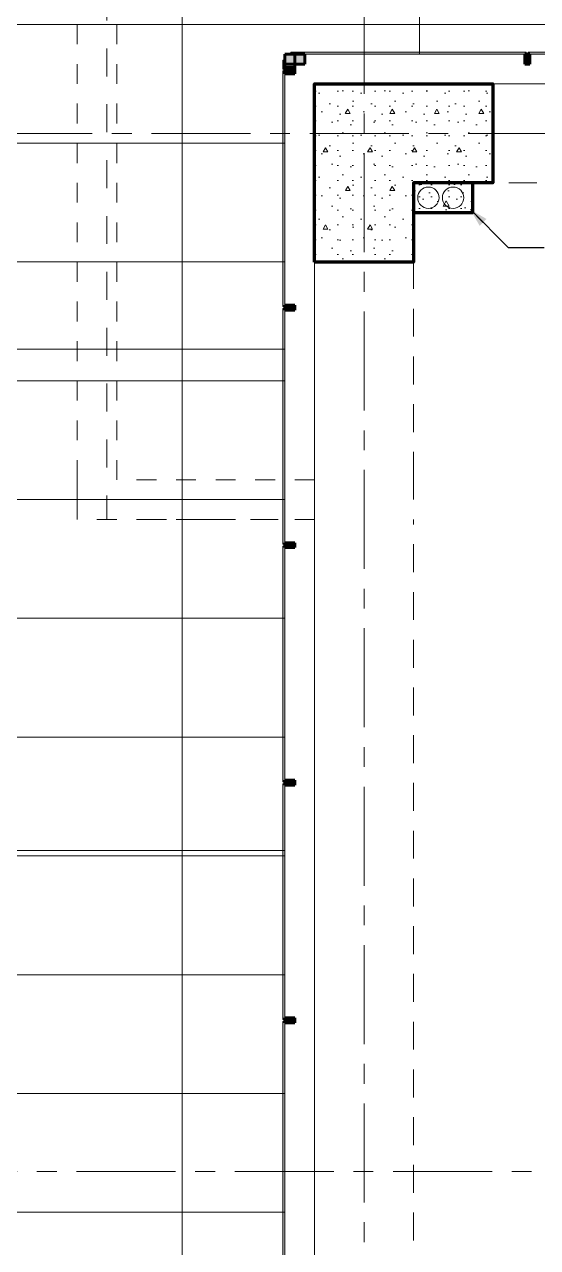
# Model space of a CAD drawing. Header units: inches. Extents: x -19 to 5698, y -728 to 92.
# Drawn here: x 7.6 to 10.2, y 34.02 to 40.2 of the extents above; entities that cross this region are included whole.
import ezdxf

# ---------------------------------------------------------------- set-up
doc = ezdxf.new("R2010")
doc.units = ezdxf.units.IN
doc.header["$MEASUREMENT"] = 0
doc.set_wipeout_variables(frame=1)
for name, pattern in [('Hidden Line', [0.195611, 0.141111, -0.0545]), ('Punto & Raya', [0.65, 0.5, -0.075, 0, -0.075]), ('Rayas', [0.282222, 0.141111, -0.141111]), ('super', [0.125, 0.075, -0.05]), ('Wipeout_Contour', [1, 0, -1])]:
    doc.linetypes.add(name, pattern=pattern)
doc.layers.get('0').update_dxf_attribs({"color": 61})
for name, color, linetype in [('02 _ ARQ _ ALB _ Ejes Generales', 251, 'Continuous'), ('02 _ ARQ _ ZON _ Espacio.3D', 7, 'Continuous'), ('08 _ STR _ EXT _ 06 Columnas', 7, 'Continuous'), ('08 _ STR _ EXT _ 07 Losa Aligerada', 7, 'Continuous'), ('08 _ STR _ EXT _ 09 Vigas', 251, 'Continuous'), ('Acabado - Muros', 7, 'Continuous'), ('Estructura - 03 LOSA', 7, 'Continuous'), ('Estructura - 04 MURO', 7, 'Continuous'), ('Estructura - Carga', 7, 'Continuous'), ('Marcador - Secciones', 7, 'Continuous'), ('MEP - HVAC', 7, 'Continuous'), ('Notas - Etiquetas', 7, 'Continuous')]:
    doc.layers.add(name, color=color, linetype=linetype)
doc.dimstyles.new('Estilo_Generado__8', dxfattribs={"dimtxt": 0.18, "dimasz": 0.0912, "dimexe": 0.18, "dimexo": 0.0625, "dimgap": 0, "dimtad": 0, "dimtih": 1, "dimtoh": 1, "dimdec": 4, "dimzin": 0, "dimdsep": 46, "dimcen": 0.09, "dimadec": 0, "dimazin": 0, "dimtfac": 1, "dimtdec": 4, "dimtmove": 0, "dimatfit": 3, "dimldrblk": 'ARROWHEAD_5', "dimfxl": 1, "dimtolj": 1, "dimtzin": 0, "dimarcsym": 0})

# ---------------------------------------------------------------- blocks, each defined once
blk = doc.blocks.new('ARROWHEAD_5')
at = {"linetype": 'Continuous', "lineweight": 0}
blk.add_hatch(color=0, dxfattribs=at).paths.add_polyline_path([(-1, 0.2679), (0, 0), (-1, -0.2679)])
at = {"color": 0, "linetype": 'Continuous', "lineweight": 0}
blk.add_line((0, 0), (-1, 0), dxfattribs=at)

msp = doc.modelspace()

# ---------------------------------------------------------------- hatches: boundary and pattern name
at = {"layer": 'Estructura - 03 LOSA', "linetype": 'Continuous', "lineweight": 13}
h = msp.add_hatch(dxfattribs=at)
h.set_pattern_fill('CEMENTO_PULIDO_Y_BRUÑADO_FA', color=251, style=0, pattern_type=2)
h.set_pattern_definition([(360, (3.7574, 18.3027), (0, 2.53199), []), (90, (3.7574, 18.3027), (-3.6, 0), [])])
h.paths.add_polyline_path([(2.17, 26.0501), (8.8212, 26.0501), (8.8218, 29.4531), (8.822, 30.7001), (8.2502, 30.7001), (8.25, 33.82), (9.07, 33.82), (9.07, 39.9), (23.57, 39.9), (51.57, 39.9), (51.57, 23.3822), (52.92, 23.3822), (52.92, 40.85), (9.07, 40.85), (2.17, 40.85)])
at = {"layer": 'Estructura - Carga', "linetype": 'Continuous', "lineweight": 13}
h = msp.add_hatch(dxfattribs=at)
h.set_pattern_fill('HORMIGÓN_ARMADO_0002', color=251, style=0, pattern_type=2)
h.set_pattern_definition([(0, (0, 0), (0, 0.3117692), [0.03, -0.15]), (0, (0.09, 0.1559), (0, 0.3117692), [0.03, -0.15]), (60, (0, 0), (-0.27, 0.1558846), [0.03, -0.15]), (60, (0.18, 0), (-0.27, 0.1558846), [0.03, -0.15]), (120, (0.03, 0), (0.27, 0.1558846), [0.03, -0.15]), (120, (0.21, 0), (0.27, 0.1558846), [0.03, -0.15]), (0, (0, 0.03), (0, 0.06), [0, -0.06, 0, -0.09]), (45, (0.03, 0.03), (-0.04242641, 0.04242641), [0, -0.045, 0, -0.075])])
h.paths.add_polyline_path([(9.57, 39.25), (9.87, 39.25), (9.87, 39.4), (9.57, 39.4)])

# ---------------------------------------------------------------- linework, layer by layer
at = {"layer": '02 _ ARQ _ ZON _ Espacio.3D', "color": 254, "linetype": 'Continuous', "lineweight": 0, "flags": 128}
msp.add_lwpolyline([(8.25, 30.9531), (9.57, 30.9531), (9.57, 30.2), (10.07, 30.2), (10.07, 29.75), (16.07, 29.75), (16.07, 31.0002), (16.52, 31.0002), (16.5199, 39), (16.0699, 39), (16.07, 39.9), (9.97, 39.9), (9.97, 39.4), (9.57, 39.4), (9.57, 39), (9.07, 39), (9.07, 33.82), (8.25, 33.82)], close=True, dxfattribs=at)
at = {"layer": '08 _ STR _ EXT _ 07 Losa Aligerada', "color": 7, "linetype": 'Rayas', "lineweight": 18, "flags": 128}
msp.add_lwpolyline([(8.17, 27.9392), (7.67, 27.9392), (7.67, 5.8), (25.2353, 5.8), (25.2353, 7.2), (30.4315, 7.2), (30.4315, 6.0005), (37.07, 6.0005), (37.07, 3.3753), (44.57, 3.3753), (44.57, 6.05), (52.32, 6.05), (52.32, 14.9999), (51.57, 14.9999), (51.57, 15.1499), (51.57, 15.7999), (51.57, 18.1001), (51.57, 18.1001), (51.57, 20.35), (46.67, 20.35), (46.67, 22.35), (46.67, 22.6), (46.67, 24.5), (46.67, 24.75), (46.67, 26.75), (51.57, 26.75), (51.57, 29.7), (51.57, 29.7), (51.57, 35.2005), (52.37, 35.2005), (52.52, 35.2005), (52.52, 41.1), (38.9553, 41.1), (38.9553, 40.8001), (34.0478, 40.8001), (34.0478, 40.5001), (23.37, 40.5001), (23.37, 43.8736), (16.2699, 43.8736), (16.2699, 39.9), (11.1201, 39.9), (11.1201, 40.95), (8.02, 40.95), (8.02, 37.7), (9.07, 37.7), (9.07, 33.9), (8.17, 33.9)], close=True, dxfattribs=at)
at = {"layer": '08 _ STR _ EXT _ 07 Losa Aligerada', "color": 7, "linetype": 'Continuous', "lineweight": 18, "flags": 128}
msp.add_lwpolyline([(51.57, 39.9), (9.07, 39.9), (9.07, 33.82), (8.25, 33.82), (8.25, 30.7), (9.07, 30.7), (9.07, 17.4)], dxfattribs=at)
at = {"layer": '08 _ STR _ EXT _ 09 Vigas', "color": 251, "linetype": 'super', "lineweight": 13, "true_color": 0x636466}
for p, q in [((7.87, 37.7), (7.87, 41.1)), ((8.07, 37.9), (8.07, 40.9)), ((7.87, 37.9), (7.87, 37.7)), ((9.57, 37.9), (9.57, 37.7)), ((8.07, 37.7), (7.87, 37.7))]:
    msp.add_line(p, q, dxfattribs=at)
at = {"layer": '08 _ STR _ EXT _ 09 Vigas', "color": 251, "linetype": 'Hidden Line', "lineweight": 13, "true_color": 0x636466}
for p, q in [((9.57, 37.9), (9.57, 39.4)), ((9.57, 39.4), (16.07, 39.4)), ((9.57, 30.2), (9.57, 37.7))]:
    msp.add_line(p, q, dxfattribs=at)
at = {"layer": 'Estructura - 03 LOSA', "color": 7, "linetype": 'Continuous', "lineweight": 18, "flags": 128}
msp.add_lwpolyline([(2.17, 26.0501), (8.8212, 26.0501), (8.8218, 29.4531), (8.822, 30.7001), (8.2502, 30.7001), (8.25, 33.82), (9.07, 33.82), (9.07, 39.9), (23.57, 39.9), (51.57, 39.9), (51.57, 23.3822), (52.92, 23.3822), (52.92, 40.85), (9.07, 40.85), (2.17, 40.85)], close=True, dxfattribs=at)
at = {"layer": 'Estructura - Carga', "color": 7, "linetype": 'Continuous', "lineweight": 80, "flags": 128}
msp.add_lwpolyline([(9.57, 39.25), (9.87, 39.25), (9.87, 39.4), (9.57, 39.4)], close=True, dxfattribs=at)
at = {"layer": 'MEP - HVAC', "color": 7, "linetype": 'Continuous', "lineweight": 13, "flags": 128}
for points in [[(9.699, 39.325, 1), (9.591, 39.325, 1)], [(9.824, 39.325, 1), (9.716, 39.325, 1)]]:
    msp.add_lwpolyline(points, format="xyb", close=True, dxfattribs=at)

# ---------------------------------------------------------------- leaders
at = {"layer": 'Notas - Etiquetas', "color": 144, "linetype": 'Continuous', "lineweight": 13, "annotation_type": 0, "has_hookline": 1, "hookline_direction": 0, "text_width": 1.0171}
msp.add_leader([(9.857, 39.2649), (10.0485, 39.0731), (10.2307, 39.0731)], dimstyle='Estilo_Generado__8', dxfattribs=at)

# ---------------------------------------------------------------- next in the draw order: wipeouts: each hides what was drawn before it
at = {"color": 254, "linetype": 'Wipeout_Contour', "lineweight": 0, "ltscale": 123.3993}
msp.add_wipeout([(9.07, 40.05), (8.92, 40.05), (9.07, 39.9)], dxfattribs=at).dxf.layer = 'Estructura - 04 MURO'

# ---------------------------------------------------------------- next in the draw order: wipeouts: each hides what was drawn before it
at = {"color": 254, "linetype": 'Wipeout_Contour', "lineweight": 0, "ltscale": 122.464006}
msp.add_wipeout([(9.07, 39.9), (8.92, 40.05), (8.92, 39.9)], dxfattribs=at).dxf.layer = 'Estructura - 04 MURO'

# ---------------------------------------------------------------- next in the draw order: hatches: boundary and pattern name
at = {"layer": 'Acabado - Muros', "linetype": 'Continuous', "lineweight": 0}
for points in [[(9.02, 40), (9.02, 40.05), (8.92, 40.05), (8.92, 40)], [(8.97, 39.95), (8.97, 40.05), (8.92, 40.05), (8.92, 39.95)], [(8.97, 39.9825), (8.92, 39.9825), (8.92, 39.9575), (8.97, 39.9575)]]:
    msp.add_hatch(color=254, dxfattribs=at).paths.add_polyline_path(points)
at = {"layer": 'Acabado - Muros', "linetype": 'Continuous', "lineweight": 9}
msp.add_hatch(color=250, dxfattribs=at).paths.add_polyline_path([(8.91, 40.02), (8.91, 39.975), (8.92, 39.975), (8.92, 40.02)])

# ---------------------------------------------------------------- next in the draw order: linework, layer by layer
at = {"layer": 'Acabado - Muros', "color": 7, "linetype": 'Continuous', "lineweight": 60}
for p, q in [((9.02, 40.05), (8.92, 40.05)), ((8.92, 40.05), (8.92, 40)), ((8.97, 40.05), (8.92, 40.05)), ((8.92, 40.05), (8.92, 39.95)), ((8.97, 40.05), (8.97, 39.95)), ((9.02, 40.05), (9.02, 40)), ((9.02, 40), (8.92, 40)), ((8.92, 39.9825), (8.92, 39.9575)), ((8.97, 39.9825), (8.92, 39.9825)), ((8.97, 39.9825), (8.97, 39.9575)), ((8.97, 39.9575), (8.92, 39.9575)), ((8.97, 39.95), (8.92, 39.95))]:
    msp.add_line(p, q, dxfattribs=at)
at = {"layer": 'Acabado - Muros', "color": 7, "linetype": 'Continuous', "lineweight": 13, "flags": 128}
msp.add_lwpolyline([(8.91, 40.02), (8.92, 40.02), (8.92, 39.975), (8.91, 39.975)], close=True, dxfattribs=at)
at = {"layer": 'Estructura - 04 MURO', "color": 7, "linetype": 'Continuous', "lineweight": 13, "flags": 128}
msp.add_lwpolyline([(8.92, 40.05), (9.07, 40.05)], dxfattribs=at)

# ---------------------------------------------------------------- next in the draw order: wipeouts: each hides what was drawn before it
at = {"color": 254, "linetype": 'Wipeout_Contour', "lineweight": 0, "ltscale": 232.603128}
msp.add_wipeout([(8.92, 33.97), (9.07, 33.97), (9.07, 39), (9.07, 39), (9.07, 39.9), (8.92, 39.9)], dxfattribs=at).dxf.layer = 'Estructura - 04 MURO'

# ---------------------------------------------------------------- next in the draw order: hatches: boundary and pattern name
at = {"layer": 'Acabado - Muros', "linetype": 'Continuous', "lineweight": 9}
for points in [[(8.91, 39.965), (8.91, 38.775), (8.92, 38.775), (8.92, 39.965)], [(8.91, 38.765), (8.91, 37.575), (8.92, 37.575), (8.92, 38.765)], [(8.91, 37.565), (8.91, 36.375), (8.92, 36.375), (8.92, 37.565)], [(8.91, 36.365), (8.91, 35.175), (8.92, 35.175), (8.92, 36.365)], [(8.91, 35.165), (8.91, 33.975), (8.92, 33.975), (8.92, 35.165)]]:
    msp.add_hatch(color=250, dxfattribs=at).paths.add_polyline_path(points)
at = {"layer": 'Acabado - Muros', "linetype": 'Continuous', "lineweight": 0}
for points in [[(8.97, 38.7825), (8.92, 38.7825), (8.92, 38.7575), (8.97, 38.7575)], [(8.97, 37.5825), (8.92, 37.5825), (8.92, 37.5575), (8.97, 37.5575)], [(8.97, 36.3825), (8.92, 36.3825), (8.92, 36.3575), (8.97, 36.3575)], [(8.97, 35.1825), (8.92, 35.1825), (8.92, 35.1575), (8.97, 35.1575)]]:
    msp.add_hatch(color=254, dxfattribs=at).paths.add_polyline_path(points)

# ---------------------------------------------------------------- next in the draw order: linework, layer by layer
at = {"layer": '02 _ ARQ _ ALB _ Ejes Generales', "color": 251, "linetype": 'Punto & Raya', "lineweight": 13, "true_color": 0x636466}
msp.add_line((5.8454, 39.65), (54.57, 39.65), dxfattribs=at)
at = {"layer": '08 _ STR _ EXT _ 09 Vigas', "color": 251, "linetype": 'super', "lineweight": 13, "true_color": 0x636466}
for p, q in [((9.07, 37.9), (8.07, 37.9)), ((9.07, 37.7), (7.87, 37.7))]:
    msp.add_line(p, q, dxfattribs=at)
at = {"layer": '08 _ STR _ EXT _ 09 Vigas', "color": 251, "linetype": 'Hidden Line', "lineweight": 13, "true_color": 0x636466}
msp.add_line((9.07, 29.7), (9.07, 37.7), dxfattribs=at)
at = {"layer": 'Acabado - Muros', "color": 7, "linetype": 'Continuous', "lineweight": 60}
for p, q in [((8.92, 38.7825), (8.92, 38.7575)), ((8.97, 38.7825), (8.92, 38.7825)), ((8.97, 38.7575), (8.92, 38.7575)), ((8.97, 38.7825), (8.97, 38.7575)), ((8.92, 37.5825), (8.92, 37.5575)), ((8.97, 37.5825), (8.92, 37.5825)), ((8.97, 37.5825), (8.97, 37.5575)), ((8.97, 37.5575), (8.92, 37.5575)), ((8.92, 36.3825), (8.92, 36.3575)), ((8.97, 36.3825), (8.92, 36.3825)), ((8.97, 36.3575), (8.92, 36.3575)), ((8.97, 36.3825), (8.97, 36.3575)), ((8.92, 35.1825), (8.92, 35.1575)), ((8.97, 35.1825), (8.92, 35.1825)), ((8.97, 35.1575), (8.92, 35.1575)), ((8.97, 35.1825), (8.97, 35.1575))]:
    msp.add_line(p, q, dxfattribs=at)
at = {"layer": 'Acabado - Muros', "color": 7, "linetype": 'Continuous', "lineweight": 13, "flags": 128}
for points in [[(8.91, 39.965), (8.92, 39.965), (8.92, 38.775), (8.91, 38.775)], [(8.91, 38.765), (8.92, 38.765), (8.92, 37.575), (8.91, 37.575)], [(8.91, 37.565), (8.92, 37.565), (8.92, 36.375), (8.91, 36.375)], [(8.91, 36.365), (8.92, 36.365), (8.92, 35.175), (8.91, 35.175)], [(8.91, 35.165), (8.92, 35.165), (8.92, 33.975), (8.91, 33.975)]]:
    msp.add_lwpolyline(points, close=True, dxfattribs=at)
at = {"layer": 'Estructura - 04 MURO', "color": 7, "linetype": 'Continuous', "lineweight": 13, "flags": 128}
for points in [[(8.92, 40.05), (8.92, 33.97)], [(9.07, 33.82), (9.07, 39)]]:
    msp.add_lwpolyline(points, dxfattribs=at)
at = {"layer": 'Marcador - Secciones', "color": 251, "linetype": 'Punto & Raya', "lineweight": 13, "true_color": 0x636466}
msp.add_line((4.6666, 34.4067), (55.9402, 34.4067), dxfattribs=at)

# ---------------------------------------------------------------- next in the draw order: wipeouts: each hides what was drawn before it
at = {"color": 254, "linetype": 'Wipeout_Contour', "lineweight": 0, "ltscale": 168.1139}
msp.add_wipeout([(9.07, 40.05), (9.07, 39.9), (16.0699, 39.9), (16.0699, 40.05)], dxfattribs=at).dxf.layer = 'Estructura - 04 MURO'

# ---------------------------------------------------------------- next in the draw order: hatches: boundary and pattern name
at = {"layer": '08 _ STR _ EXT _ 06 Columnas', "linetype": 'Continuous', "lineweight": 9}
h = msp.add_hatch(dxfattribs=at)
h.set_pattern_fill('HORMIGÓN_EN_MASA_0002', style=0, pattern_type=2)
h.set_pattern_definition([(0, (0, 0), (0, 0.3897114), [0.024375, -0.200625]), (0, (0.1125, 0.19486), (0, 0.3897114), [0.024375, -0.200625]), (60, (0, 0), (-0.3375, 0.1948557), [0.024375, -0.200625]), (60, (0.225, 0), (-0.3375, 0.1948557), [0.024375, -0.200625]), (120, (0.02437, 0), (0.3375, 0.1948557), [0.024375, -0.200625]), (120, (0.24938, 0), (0.3375, 0.1948557), [0.024375, -0.200625]), (0, (0, 0.0375), (0, 0.075), [0, -0.075, 0, -0.1125]), (45, (0.0375, 0.0375), (-0.05303301, 0.05303301), [0, -0.05625, 0, -0.09375])])
h.paths.add_polyline_path([(9.07, 39), (9.57, 39), (9.57, 39.4), (9.97, 39.4), (9.97, 39.9), (9.07, 39.9)])
at = {"layer": 'Acabado - Muros', "linetype": 'Continuous', "lineweight": 9}
for points in [[(10.14, 40.06), (8.95, 40.06), (8.95, 40.05), (10.14, 40.05)], [(11.34, 40.06), (10.15, 40.06), (10.15, 40.05), (11.34, 40.05)]]:
    msp.add_hatch(color=250, dxfattribs=at).paths.add_polyline_path(points)
at = {"layer": 'Acabado - Muros', "linetype": 'Continuous', "lineweight": 0}
msp.add_hatch(color=254, dxfattribs=at).paths.add_polyline_path([(10.1575, 40), (10.1575, 40.05), (10.1325, 40.05), (10.1325, 40)])
at = {"layer": 'Estructura - 03 LOSA', "linetype": 'Continuous', "lineweight": 13}
h = msp.add_hatch(dxfattribs=at)
h.set_pattern_fill('BALDOSA_60X120_0002', color=251, style=0, pattern_type=2)
h.set_pattern_definition([(0, (0, 0), (0, 0.6), []), (90, (0, 0), (-1.2, 0), [])])
h.paths.add_polyline_path([(6.2702, 30.6067), (8.1, 30.6067), (8.1, 33.97), (8.92, 33.97), (8.92, 40.05), (23.57, 40.05), (23.57, 40.85), (6.2702, 40.85)])

# ---------------------------------------------------------------- next in the draw order: linework, layer by layer
at = {"layer": '02 _ ARQ _ ALB _ Ejes Generales', "color": 251, "linetype": 'Punto & Raya', "lineweight": 13, "true_color": 0x636466}
msp.add_line((9.32, 3.05), (9.32, 44.9), dxfattribs=at)
at = {"layer": '08 _ STR _ EXT _ 06 Columnas', "color": 7, "linetype": 'Continuous', "lineweight": 80, "flags": 128}
msp.add_lwpolyline([(9.07, 39), (9.07, 39.9), (9.97, 39.9), (9.97, 39.4), (9.57, 39.4), (9.57, 39)], close=True, dxfattribs=at)
at = {"layer": '08 _ STR _ EXT _ 09 Vigas', "color": 251, "linetype": 'Hidden Line', "lineweight": 13, "true_color": 0x636466}
for p, q in [((9.07, 37.9), (9.07, 39.9)), ((9.07, 39.9), (51.57, 39.9))]:
    msp.add_line(p, q, dxfattribs=at)
at = {"layer": 'Acabado - Muros', "color": 7, "linetype": 'Continuous', "lineweight": 60}
for p, q in [((10.1575, 40.05), (10.1325, 40.05)), ((10.1325, 40.05), (10.1325, 40)), ((10.1575, 40.05), (10.1575, 40)), ((10.1575, 40), (10.1325, 40))]:
    msp.add_line(p, q, dxfattribs=at)
at = {"layer": 'Acabado - Muros', "color": 7, "linetype": 'Continuous', "lineweight": 13, "flags": 128}
for points in [[(10.14, 40.06), (10.14, 40.05), (8.95, 40.05), (8.95, 40.06)], [(11.34, 40.06), (11.34, 40.05), (10.15, 40.05), (10.15, 40.06)]]:
    msp.add_lwpolyline(points, close=True, dxfattribs=at)
at = {"layer": 'Estructura - 03 LOSA', "color": 7, "linetype": 'Continuous', "lineweight": 18, "flags": 128}
msp.add_lwpolyline([(6.2702, 30.6067), (8.1, 30.6067), (8.1, 33.97), (8.92, 33.97), (8.92, 40.05), (23.57, 40.05), (23.57, 40.85), (6.2702, 40.85)], close=True, dxfattribs=at)
at = {"layer": 'Estructura - 04 MURO', "color": 7, "linetype": 'Continuous', "lineweight": 13, "flags": 128}
for points in [[(16.0699, 40.05), (9.07, 40.05)], [(9.97, 39.9), (16.0699, 39.9)]]:
    msp.add_lwpolyline(points, dxfattribs=at)

doc.saveas('drawing.dxf')
